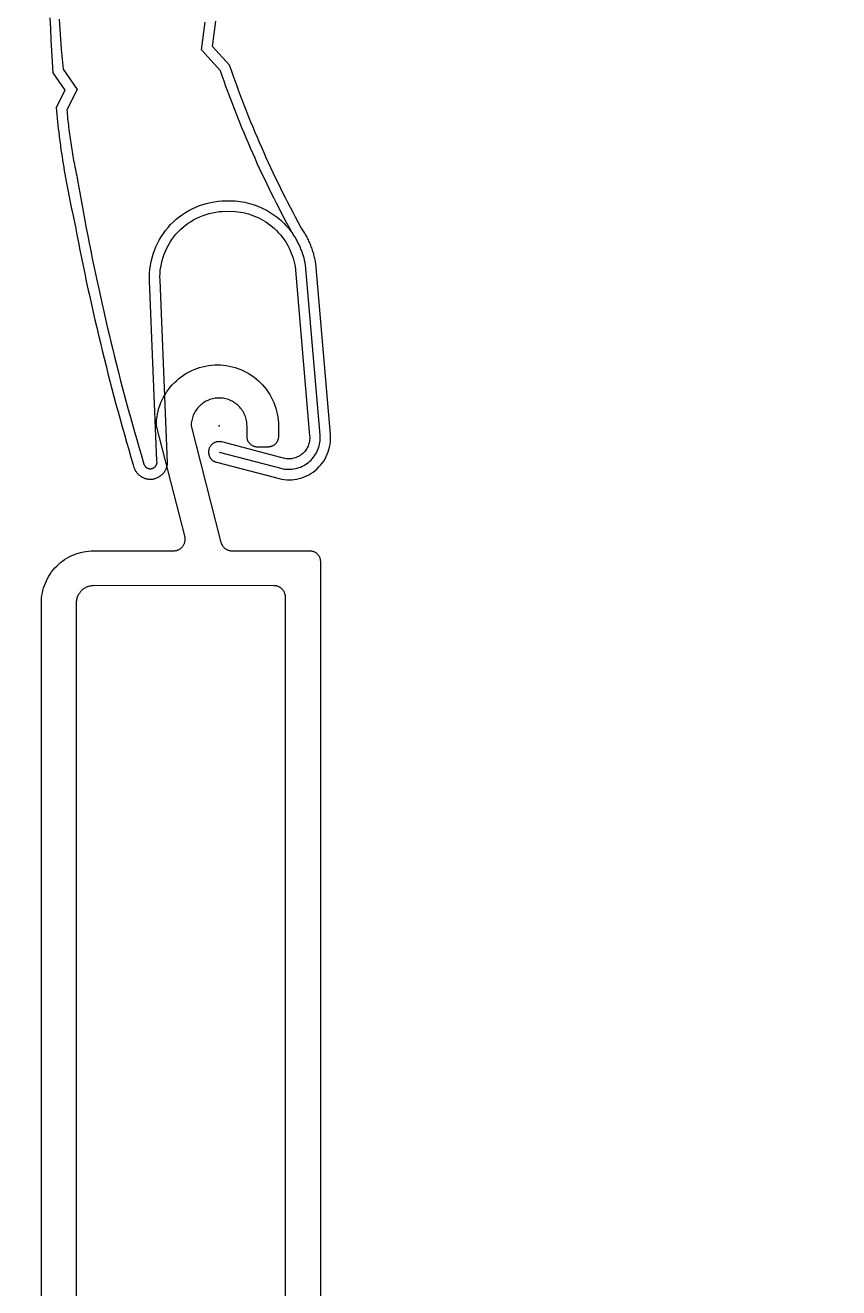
# Model space of a CAD drawing. Header units: centimetres. Extents: x 16433 to 114398, y -50094 to -12305.
# Drawn here: x 66737.926 to 66740.259, y -38608.428 to -38604.807 of the extents above; entities that cross this region are included whole.
import ezdxf

# ---------------------------------------------------------------- set-up
doc = ezdxf.new("R2010")
doc.units = ezdxf.units.CM
doc.header["$LTSCALE"] = 0.5
doc.layers.get('0').update_dxf_attribs({"linetype": 'CONTINUOUS'})
doc.layers.get('DEFPOINTS').update_dxf_attribs({"linetype": 'CONTINUOUS'})
doc.layers.add('0-Coupe A.3', color=7, linetype='CONTINUOUS')
doc.styles.add('Helvetica', font='')
doc.styles.get('Helvetica').set_extended_font_data('Helvetica')
doc.dimstyles.new('IS', dxfattribs={"dimtxt": 10.08724, "dimasz": 5.007446, "dimexe": 2, "dimexo": 10, "dimgap": 3, "dimtad": 1, "dimdec": 1, "dimtxsty": 'Helvetica', "dimblk": 'DOT', "dimblk1": 'DOT', "dimblk2": 'DOT', "dimcen": 0, "dimdle": 10, "dimazin": 0, "dimtfac": 0.8, "dimtdec": 1, "dimtix": 1, "dimtmove": 0, "dimatfit": 0, "dimldrblk": 'VW_FILLEDARROW-1', "dimfxl": 10, "dimfxlon": 1, "dimfrac": 2, "dimtolj": 1, "dimarcsym": 0})

# ---------------------------------------------------------------- blocks, each defined once
blk = doc.blocks.new('_DOT')
at = {"color": 0, "linetype": 'ByBlock', "lineweight": -2}
blk.add_line((-0.5, 0), (-1, 0), dxfattribs=at)
at = {"color": 0, "linetype": 'ByBlock', "const_width": 0.5}
blk.add_lwpolyline([(-0.25, 0, 1), (0.25, 0, 1)], format="xyb", close=True, dxfattribs=at)
blk = doc.blocks.new('*D3404')
at = {"layer": '0-Coupe A.3', "color": 0, "linetype": 'Continuous', "lineweight": -2, "transparency": 16777216}
for p, q in [((66681.6511, -38608.3763), (66669.6511, -38608.3763)), ((66671.6511, -38818.2969), (66671.6511, -38613.3838)), ((66681.6511, -38823.3044), (66669.6511, -38823.3044))]:
    blk.add_line(p, q, dxfattribs=at)
at = {"layer": 'DEFPOINTS', "color": 0, "linetype": 'Continuous', "transparency": 16777216}
for p in [(66671.6511, -38608.3763), (66750.4511, -38608.3763), (66707.1511, -38823.3044)]:
    blk.add_point(p, dxfattribs=at)
at = {"layer": '0-Coupe A.3', "color": 0, "linetype": 'Continuous', "lineweight": -2, "transparency": 16777216, "xscale": 5.007446289062499, "yscale": 5.007446289062499, "zscale": 5.007446289062499}
for p, rotation in [((66671.6511, -38608.3763), 90), ((66671.6511, -38823.3044), 270)]:
    blk.add_blockref('_DOT', p, dxfattribs=dict(at, rotation=rotation))
at = {"layer": '0-Coupe A.3', "color": 0, "linetype": 'Continuous', "lineweight": 13, "transparency": 16777216, "insert": (66664.8684, -38715.8404), "char_height": 7.56543, "attachment_point": 5, "rotation": 90, "style": 'Helvetica'}
blk.add_mtext('\\A1;215', dxfattribs=at)
blk = doc.blocks.new('VW_FILLEDARROW-1')
at = {"color": 0, "linetype": 'Continuous', "lineweight": 5, "flags": 128}
blk.add_lwpolyline([(-1.9969, 0.53507), (0, 0), (-1.9969, -0.53507)], close=True, dxfattribs=at)
blk = doc.blocks.new('Groupe-365-1')
at = {"color": 7, "linetype": 'Continuous', "lineweight": 5}
for points in [[(10406.0393, -46985.4372, 0), (10406.07, -46985.4297, 0), (10406.1006, -46985.4222, 0), (10406.1313, -46985.4146, 0), (10406.1619, -46985.407, 0), (10406.1925, -46985.3993, 0), (10406.235, -46985.356, 0), (10406.2889, -46985.3715, 0), (10406.2987, -46985.3687, 0), (10406.3084, -46985.3658, 0), (10406.3181, -46985.363, 0), (10406.3278, -46985.3601, 0), (10406.3375, -46985.3571, 0), (10406.3472, -46985.3541, 0), (10406.3568, -46985.3511, 0), (10406.3665, -46985.348, 0), (10406.3761, -46985.3449, 0), (10406.3857, -46985.3417, 0), (10406.3953, -46985.3385, 0), (10406.4049, -46985.3353, 0), (10406.4145, -46985.332, 0), (10406.4241, -46985.3286, 0), (10406.4336, -46985.3253, 0), (10406.4432, -46985.3219, 0), (10406.4527, -46985.3184, 0), (10406.4622, -46985.3149, 0), (10406.4717, -46985.3114, 0), (10406.4811, -46985.3078, 0), (10406.4906, -46985.3042, 0), (10406.5, -46985.3005, 0), (10406.5095, -46985.2968, 0), (10406.5189, -46985.2931, 0), (10406.5283, -46985.2893, 0), (10406.5376, -46985.2854, 0), (10406.547, -46985.2816, 0), (10406.5563, -46985.2777, 0), (10406.5657, -46985.2737, 0), (10406.575, -46985.2697, 0), (10406.5843, -46985.2657, 0), (10406.5935, -46985.2616, 0), (10406.6146, -46985.2534, 0), (10406.6357, -46985.2451, 0), (10406.6567, -46985.2367, 0), (10406.6778, -46985.2282, 0), (10406.6987, -46985.2197, 0), (10406.7197, -46985.2111, 0), (10406.7406, -46985.2025, 0), (10406.7615, -46985.1938, 0), (10406.7824, -46985.185, 0), (10406.8032, -46985.1761, 0), (10406.824, -46985.1672, 0), (10406.8448, -46985.1581, 0), (10406.8656, -46985.1491, 0), (10406.8863, -46985.1399, 0), (10406.907, -46985.1307, 0), (10406.9276, -46985.1214, 0), (10406.9483, -46985.1121, 0), (10406.9689, -46985.1027, 0), (10406.9894, -46985.0932, 0), (10407.01, -46985.0836, 0), (10407.0305, -46985.074, 0), (10407.0509, -46985.0643, 0), (10407.0714, -46985.0546, 0), (10407.0918, -46985.0447, 0), (10407.1122, -46985.0349, 0), (10407.1325, -46985.0249, 0), (10407.1528, -46985.0149, 0), (10407.1731, -46985.0048, 0), (10407.1933, -46984.9946, 0), (10407.2135, -46984.9844, 0), (10407.2337, -46984.9741, 0), (10407.2538, -46984.9637, 0), (10407.2608, -46984.9603, 0), (10407.2625, -46984.9593, 0), (10407.2641, -46984.9583, 0), (10407.2657, -46984.9572, 0), (10407.2672, -46984.956, 0), (10407.2687, -46984.9548, 0), (10407.2702, -46984.9535, 0), (10407.2716, -46984.9522, 0), (10407.2729, -46984.9508, 0), (10407.2742, -46984.9493, 0), (10407.2754, -46984.9478, 0), (10407.2766, -46984.9463, 0), (10407.2777, -46984.9447, 0), (10407.2787, -46984.9431, 0), (10407.2797, -46984.9414, 0), (10407.2806, -46984.9397, 0), (10407.2814, -46984.938, 0), (10407.2822, -46984.9363, 0), (10407.2829, -46984.9345, 0), (10407.2836, -46984.9326, 0), (10407.2841, -46984.9308, 0), (10407.2846, -46984.9289, 0), (10407.2851, -46984.9271, 0), (10407.2854, -46984.9252, 0), (10407.2857, -46984.9233, 0), (10407.2859, -46984.9213, 0), (10407.286, -46984.9194, 0), (10407.2861, -46984.9175, 0), (10407.286, -46984.9156, 0), (10407.2859, -46984.9136, 0), (10407.2858, -46984.9117, 0), (10407.2855, -46984.9098, 0), (10407.2852, -46984.9079, 0), (10407.2847, -46984.9056, 0), (10407.2841, -46984.9033, 0), (10407.2834, -46984.9011, 0), (10407.2826, -46984.8989, 0), (10407.2816, -46984.8967, 0), (10407.2806, -46984.8946, 0), (10407.2795, -46984.8925, 0), (10407.2782, -46984.8905, 0), (10407.2769, -46984.8885, 0), (10407.2755, -46984.8866, 0), (10407.274, -46984.8848, 0), (10407.2724, -46984.883, 0), (10407.2708, -46984.8814, 0), (10407.269, -46984.8798, 0), (10407.2672, -46984.8783, 0), (10407.2653, -46984.8768, 0), (10407.2634, -46984.8755, 0), (10407.2613, -46984.8743, 0), (10407.2593, -46984.8732, 0), (10407.2571, -46984.8721, 0), (10407.255, -46984.8712, 0), (10407.2528, -46984.8704, 0), (10407.2505, -46984.8696, 0), (10407.2482, -46984.869, 0), (10407.2459, -46984.8685, 0), (10407.2436, -46984.8681, 0), (10407.2413, -46984.8679, 0), (10407.2389, -46984.8677, 0), (10407.2365, -46984.8676, 0), (10407.2342, -46984.8677, 0), (10407.2318, -46984.8679, 0), (10407.2295, -46984.8681, 0), (10406.7428, -46984.9813, 0), (10406.7196, -46984.9867, 0), (10406.7103, -46984.9887, 0), (10406.7009, -46984.9901, 0), (10406.6914, -46984.9911, 0), (10406.6819, -46984.9916, 0), (10406.6723, -46984.9916, 0), (10406.6628, -46984.9912, 0), (10406.6533, -46984.9902, 0), (10406.6439, -46984.9888, 0), (10406.6346, -46984.987, 0), (10406.6253, -46984.9846, 0), (10406.6162, -46984.9818, 0), (10406.6072, -46984.9786, 0), (10406.5985, -46984.9749, 0), (10406.5899, -46984.9707, 0), (10406.5815, -46984.9662, 0), (10406.5734, -46984.9612, 0), (10406.5655, -46984.9558, 0), (10406.5579, -46984.95, 0), (10406.5506, -46984.9439, 0), (10406.5436, -46984.9374, 0), (10406.537, -46984.9306, 0), (10406.5307, -46984.9234, 0), (10406.5248, -46984.9159, 0), (10406.5192, -46984.9082, 0), (10406.5141, -46984.9001, 0), (10406.5094, -46984.8919, 0), (10406.5051, -46984.8834, 0), (10406.5012, -46984.8747, 0), (10406.4977, -46984.8658, 0), (10406.4947, -46984.8567, 0), (10406.4922, -46984.8475, 0), (10406.4901, -46984.8382, 0), (10406.4857, -46984.8118, 0), (10406.485, -46984.804, 0), (10406.4847, -46984.7962, 0), (10406.4846, -46984.7884, 0), (10406.4849, -46984.7805, 0), (10406.4856, -46984.7728, 0), (10406.4865, -46984.765, 0), (10406.4877, -46984.7573, 0), (10406.4893, -46984.7496, 0), (10406.4912, -46984.742, 0), (10406.4934, -46984.7345, 0), (10406.4959, -46984.7271, 0), (10406.4987, -46984.7198, 0), (10406.5018, -46984.7126, 0), (10406.5052, -46984.7056, 0), (10406.5089, -46984.6987, 0), (10406.5128, -46984.692, 0), (10406.5171, -46984.6854, 0), (10406.5216, -46984.679, 0), (10406.5263, -46984.6728, 0), (10406.5313, -46984.6668, 0), (10406.5366, -46984.661, 0), (10406.5421, -46984.6555, 0), (10406.5478, -46984.6501, 0), (10406.5537, -46984.645, 0), (10406.5599, -46984.6402, 0), (10406.5662, -46984.6356, 0), (10406.5727, -46984.6313, 0), (10406.5794, -46984.6272, 0), (10406.5862, -46984.6234, 0), (10406.5932, -46984.6199, 0), (10406.6003, -46984.6167, 0), (10406.6076, -46984.6138, 0), (10407.0784, -46984.4821, 0), (10407.0819, -46984.4812, 0), (10407.0856, -46984.4805, 0), (10407.0893, -46984.48, 0), (10407.093, -46984.4798, 0), (10407.0967, -46984.4798, 0), (10407.1004, -46984.48, 0), (10407.104, -46984.4804, 0), (10407.1077, -46984.4811, 0), (10407.1113, -46984.482, 0), (10407.1148, -46984.4831, 0), (10407.1183, -46984.4844, 0), (10407.1217, -46984.486, 0), (10407.1249, -46984.4877, 0), (10407.1281, -46984.4896, 0), (10407.1311, -46984.4918, 0), (10407.134, -46984.4941, 0), (10407.1367, -46984.4966, 0), (10407.1393, -46984.4992, 0), (10407.1417, -46984.5021, 0), (10407.144, -46984.505, 0), (10407.146, -46984.5081, 0), (10407.1479, -46984.5113, 0), (10407.1495, -46984.5146, 0), (10407.151, -46984.518, 0), (10407.1522, -46984.5215, 0), (10407.1532, -46984.5251, 0), (10407.154, -46984.5287, 0), (10407.1546, -46984.5324, 0), (10407.1549, -46984.5361, 0), (10407.1551, -46984.5398, 0), (10407.1549, -46984.5435, 0), (10407.1546, -46984.5472, 0), (10407.1543, -46984.5517, 0), (10407.1423, -46984.7267, 0), (10407.1423, -46984.7285, 0), (10407.1423, -46984.7302, 0), (10407.1424, -46984.7319, 0), (10407.1426, -46984.7336, 0), (10407.143, -46984.7353, 0), (10407.1434, -46984.737, 0), (10407.1439, -46984.7386, 0), (10407.1445, -46984.7402, 0), (10407.1452, -46984.7418, 0), (10407.146, -46984.7433, 0), (10407.1469, -46984.7448, 0), (10407.1478, -46984.7462, 0), (10407.1489, -46984.7476, 0), (10407.15, -46984.7489, 0), (10407.1512, -46984.7501, 0), (10407.1524, -46984.7513, 0), (10407.1537, -46984.7524, 0), (10407.1551, -46984.7534, 0), (10407.1566, -46984.7544, 0), (10407.158, -46984.7552, 0), (10407.1596, -46984.756, 0), (10407.1612, -46984.7567, 0), (10407.1628, -46984.7573, 0), (10407.1644, -46984.7578, 0), (10407.1661, -46984.7582, 0), (10407.1678, -46984.7585, 0), (10407.1695, -46984.7587, 0), (10407.1712, -46984.7588, 0), (10407.1729, -46984.7588, 0), (10407.1746, -46984.7587, 0), (10407.1763, -46984.7585, 0), (10407.178, -46984.7582, 0), (10407.1792, -46984.758, 0), (10407.1804, -46984.7577, 0), (10407.1816, -46984.7573, 0), (10407.1828, -46984.7569, 0), (10407.1839, -46984.7564, 0), (10407.185, -46984.7559, 0), (10407.1861, -46984.7554, 0), (10407.1872, -46984.7548, 0), (10407.1882, -46984.7542, 0), (10407.1893, -46984.7535, 0), (10407.1903, -46984.7528, 0), (10407.1912, -46984.752, 0), (10407.1922, -46984.7512, 0), (10407.1931, -46984.7504, 0), (10407.1939, -46984.7495, 0), (10407.1948, -46984.7486, 0), (10407.1956, -46984.7477, 0), (10407.1963, -46984.7467, 0), (10407.197, -46984.7457, 0), (10407.1977, -46984.7447, 0), (10407.1983, -46984.7436, 0), (10407.1989, -46984.7426, 0), (10407.1995, -46984.7415, 0), (10407.2, -46984.7403, 0), (10407.2004, -46984.7392, 0), (10407.2008, -46984.738, 0), (10407.2012, -46984.7369, 0), (10407.2015, -46984.7357, 0), (10407.2017, -46984.7345, 0), (10407.2019, -46984.7333, 0), (10407.2021, -46984.7321, 0), (10407.2022, -46984.7308, 0), (10407.2141, -46984.5559, 0), (10407.2144, -46984.5526, 0), (10407.2149, -46984.5453, 0), (10407.215, -46984.538, 0), (10407.2147, -46984.5307, 0), (10407.2139, -46984.5234, 0), (10407.2127, -46984.5162, 0), (10407.2111, -46984.5091, 0), (10407.209, -46984.5021, 0), (10407.2065, -46984.4952, 0), (10407.2036, -46984.4885, 0), (10407.2002, -46984.482, 0), (10407.1965, -46984.4757, 0), (10407.1924, -46984.4696, 0), (10407.188, -46984.4638, 0), (10407.1832, -46984.4583, 0), (10407.1781, -46984.4531, 0), (10407.1726, -46984.4482, 0), (10407.1669, -46984.4436, 0), (10407.1609, -46984.4394, 0), (10407.1547, -46984.4356, 0), (10407.1482, -46984.4322, 0), (10407.1416, -46984.4291, 0), (10407.1347, -46984.4265, 0), (10407.1278, -46984.4243, 0), (10407.1207, -46984.4225, 0), (10407.1135, -46984.4212, 0), (10407.1062, -46984.4203, 0), (10407.0989, -46984.4198, 0), (10407.0916, -46984.4198, 0), (10407.0843, -46984.4202, 0), (10407.077, -46984.4211, 0), (10407.0698, -46984.4224, 0), (10407.0627, -46984.4242, 0), (10406.589, -46984.5567, 0), (10406.5857, -46984.5579, 0), (10406.5824, -46984.5592, 0), (10406.5791, -46984.5606, 0), (10406.5758, -46984.5619, 0), (10406.5726, -46984.5634, 0), (10406.5693, -46984.5649, 0), (10406.5661, -46984.5664, 0), (10406.5629, -46984.5679, 0), (10406.5598, -46984.5695, 0), (10406.5566, -46984.5712, 0), (10406.5535, -46984.5729, 0), (10406.5504, -46984.5747, 0), (10406.5473, -46984.5764, 0), (10406.5443, -46984.5783, 0), (10406.5413, -46984.5801, 0), (10406.5383, -46984.5821, 0), (10406.5353, -46984.584, 0), (10406.5324, -46984.586, 0), (10406.5295, -46984.5881, 0), (10406.5266, -46984.5902, 0), (10406.5237, -46984.5923, 0), (10406.5209, -46984.5944, 0), (10406.5181, -46984.5967, 0), (10406.5154, -46984.5989, 0), (10406.5126, -46984.6012, 0), (10406.5099, -46984.6035, 0), (10406.5073, -46984.6059, 0), (10406.5047, -46984.6083, 0), (10406.5021, -46984.6107, 0), (10406.4995, -46984.6132, 0), (10406.497, -46984.6157, 0), (10406.4945, -46984.6182, 0), (10406.4822, -46984.6283, 0), (10406.4699, -46984.6382, 0), (10406.4575, -46984.6481, 0), (10406.445, -46984.658, 0), (10406.4325, -46984.6677, 0), (10406.42, -46984.6774, 0), (10406.4074, -46984.6871, 0), (10406.3947, -46984.6966, 0), (10406.382, -46984.7061, 0), (10406.3692, -46984.7156, 0), (10406.3564, -46984.7249, 0), (10406.3436, -46984.7342, 0), (10406.3306, -46984.7435, 0), (10406.3177, -46984.7526, 0), (10406.3047, -46984.7617, 0), (10406.2916, -46984.7707, 0), (10406.2785, -46984.7797, 0), (10406.2654, -46984.7886, 0), (10406.2522, -46984.7974, 0), (10406.2389, -46984.8061, 0), (10406.2256, -46984.8148, 0), (10406.2123, -46984.8234, 0), (10406.1989, -46984.8319, 0), (10406.1855, -46984.8403, 0), (10406.172, -46984.8487, 0), (10406.1585, -46984.857, 0), (10406.1449, -46984.8653, 0), (10406.1313, -46984.8734, 0), (10406.1177, -46984.8815, 0), (10406.104, -46984.8895, 0), (10406.0902, -46984.8975, 0), (10406.0765, -46984.9054, 0), (10406.0329, -46984.9638, 0), (10405.9601, -46984.968, 0)], [(10407.0708, -46984.4531, 0), (10406.5983, -46984.5853, 0), (10406.5953, -46984.5864, 0), (10406.5924, -46984.5875, 0), (10406.5895, -46984.5887, 0), (10406.5866, -46984.59, 0), (10406.5838, -46984.5912, 0), (10406.5809, -46984.5925, 0), (10406.5781, -46984.5939, 0), (10406.5753, -46984.5953, 0), (10406.5725, -46984.5967, 0), (10406.5698, -46984.5982, 0), (10406.567, -46984.5997, 0), (10406.5643, -46984.6013, 0), (10406.5616, -46984.6029, 0), (10406.5589, -46984.6045, 0), (10406.5563, -46984.6062, 0), (10406.5536, -46984.6079, 0), (10406.551, -46984.6096, 0), (10406.5484, -46984.6114, 0), (10406.5459, -46984.6132, 0), (10406.5434, -46984.6151, 0), (10406.5409, -46984.6169, 0), (10406.5384, -46984.6189, 0), (10406.5359, -46984.6208, 0), (10406.5335, -46984.6228, 0), (10406.5311, -46984.6248, 0), (10406.5288, -46984.6269, 0), (10406.5264, -46984.629, 0), (10406.5241, -46984.6311, 0), (10406.5219, -46984.6333, 0), (10406.5196, -46984.6355, 0), (10406.5174, -46984.6377, 0), (10406.5152, -46984.64, 0)], [(10407.1723, -46984.7288, 0), (10407.185, -46984.5418, 0), (10407.1851, -46984.5402, 0), (10407.1849, -46984.535, 0), (10407.1845, -46984.5298, 0), (10407.1838, -46984.5247, 0), (10407.1828, -46984.5196, 0), (10407.1815, -46984.5145, 0), (10407.1799, -46984.5096, 0), (10407.178, -46984.5047, 0), (10407.1758, -46984.5, 0), (10407.1734, -46984.4954, 0), (10407.1707, -46984.491, 0), (10407.1678, -46984.4867, 0), (10407.1646, -46984.4826, 0), (10407.1612, -46984.4787, 0), (10407.1575, -46984.4749, 0), (10407.1537, -46984.4714, 0), (10407.1496, -46984.4682, 0), (10407.1454, -46984.4651, 0), (10407.141, -46984.4624, 0), (10407.1365, -46984.4598, 0), (10407.1318, -46984.4576, 0), (10407.127, -46984.4556, 0), (10407.1221, -46984.4539, 0), (10407.1171, -46984.4525, 0), (10407.112, -46984.4513, 0), (10407.1069, -46984.4505, 0), (10407.1017, -46984.45, 0), (10407.0965, -46984.4497, 0), (10407.0913, -46984.4498, 0), (10407.0861, -46984.4502, 0), (10407.081, -46984.4508, 0), (10407.0759, -46984.4518, 0), (10407.0708, -46984.4531, 0)], [(10406.0486, -46984.9929, 0), (10405.9682, -46984.9976, 0)], [(10406.0374, -46985.4106, 0), (10406.0653, -46985.4032, 0), (10406.0931, -46985.3957, 0), (10406.121, -46985.3881, 0), (10406.1489, -46985.3804, 0), (10406.1767, -46985.3726, 0), (10406.226, -46985.3223, 0), (10406.2888, -46985.3402, 0), (10406.2949, -46985.3385, 0), (10406.301, -46985.3367, 0), (10406.3072, -46985.335, 0), (10406.3133, -46985.3332, 0), (10406.3194, -46985.3313, 0), (10406.3255, -46985.3295, 0), (10406.3316, -46985.3276, 0), (10406.3377, -46985.3257, 0), (10406.3438, -46985.3237, 0), (10406.3498, -46985.3218, 0), (10406.3559, -46985.3198, 0), (10406.362, -46985.3178, 0), (10406.368, -46985.3158, 0), (10406.3741, -46985.3137, 0), (10406.3801, -46985.3116, 0), (10406.3861, -46985.3095, 0), (10406.3921, -46985.3074, 0), (10406.3981, -46985.3052, 0), (10406.4041, -46985.303, 0), (10406.4101, -46985.3008, 0), (10406.4161, -46985.2985, 0), (10406.422, -46985.2963, 0), (10406.428, -46985.294, 0), (10406.4339, -46985.2917, 0), (10406.4399, -46985.2893, 0), (10406.4458, -46985.2869, 0), (10406.4517, -46985.2845, 0), (10406.4576, -46985.2821, 0), (10406.4635, -46985.2797, 0), (10406.4694, -46985.2772, 0), (10406.4753, -46985.2747, 0), (10406.4811, -46985.2722, 0), (10406.5362, -46985.2519, 0), (10406.5911, -46985.2304, 0), (10406.6118, -46985.2223, 0), (10406.6325, -46985.2141, 0), (10406.6532, -46985.2058, 0), (10406.6739, -46985.1975, 0), (10406.6945, -46985.1891, 0), (10406.7151, -46985.1806, 0), (10406.7356, -46985.1721, 0), (10406.7562, -46985.1635, 0), (10406.7767, -46985.1548, 0), (10406.7972, -46985.1461, 0), (10406.8176, -46985.1373, 0), (10406.838, -46985.1284, 0), (10406.8584, -46985.1195, 0), (10406.8788, -46985.1104, 0), (10406.8991, -46985.1014, 0), (10406.9194, -46985.0922, 0), (10406.9397, -46985.083, 0), (10406.9599, -46985.0738, 0), (10406.9802, -46985.0644, 0), (10407.0003, -46985.055, 0), (10407.0205, -46985.0455, 0), (10407.0406, -46985.036, 0), (10407.0607, -46985.0264, 0), (10407.0807, -46985.0167, 0), (10407.1008, -46985.007, 0), (10407.1208, -46984.9972, 0), (10407.1407, -46984.9873, 0), (10407.1606, -46984.9774, 0), (10407.1805, -46984.9674, 0), (10407.2004, -46984.9573, 0), (10407.2202, -46984.9472, 0), (10407.24, -46984.937, 0), (10407.2463, -46984.934, 0), (10407.247, -46984.9336, 0), (10407.2477, -46984.9331, 0), (10407.2484, -46984.9326, 0), (10407.2491, -46984.9321, 0), (10407.2497, -46984.9315, 0), (10407.2503, -46984.9309, 0), (10407.2509, -46984.9303, 0), (10407.2515, -46984.9297, 0), (10407.252, -46984.929, 0), (10407.2525, -46984.9283, 0), (10407.253, -46984.9276, 0), (10407.2534, -46984.9269, 0), (10407.2539, -46984.9262, 0), (10407.2542, -46984.9254, 0), (10407.2546, -46984.9246, 0), (10407.2549, -46984.9238, 0), (10407.2552, -46984.923, 0), (10407.2554, -46984.9222, 0), (10407.2556, -46984.9214, 0), (10407.2558, -46984.9205, 0), (10407.2559, -46984.9197, 0), (10407.256, -46984.9189, 0), (10407.256, -46984.918, 0), (10407.2561, -46984.9172, 0), (10407.256, -46984.9163, 0), (10407.256, -46984.9155, 0), (10407.2559, -46984.9146, 0), (10407.2558, -46984.9138, 0), (10407.2556, -46984.9129, 0), (10407.2554, -46984.9121, 0), (10407.2552, -46984.9113, 0), (10407.2549, -46984.9105, 0), (10407.2546, -46984.9097, 0), (10407.2542, -46984.9089, 0), (10407.2539, -46984.9081, 0), (10407.2535, -46984.9074, 0), (10407.253, -46984.9067, 0), (10407.2525, -46984.906, 0), (10407.252, -46984.9053, 0), (10407.2515, -46984.9046, 0), (10407.2509, -46984.904, 0), (10407.2504, -46984.9034, 0), (10407.2497, -46984.9028, 0), (10407.2491, -46984.9022, 0), (10407.2484, -46984.9017, 0), (10407.2478, -46984.9012, 0), (10407.247, -46984.9007, 0), (10407.2463, -46984.9003, 0), (10407.2456, -46984.8999, 0), (10407.2448, -46984.8995, 0), (10407.244, -46984.8991, 0), (10407.2432, -46984.8988, 0), (10407.2424, -46984.8986, 0), (10407.2416, -46984.8983, 0), (10407.2408, -46984.8981, 0), (10407.24, -46984.8979, 0), (10407.2391, -46984.8978, 0), (10407.2383, -46984.8977, 0), (10407.2374, -46984.8977, 0), (10407.2366, -46984.8976, 0), (10407.2357, -46984.8977, 0), (10407.2349, -46984.8977, 0), (10407.234, -46984.8978, 0), (10407.2332, -46984.8979, 0), (10407.2296, -46984.8989, 0), (10406.7264, -46985.0159, 0), (10406.7156, -46985.0182, 0), (10406.7047, -46985.0199, 0), (10406.6937, -46985.021, 0), (10406.6827, -46985.0216, 0), (10406.6717, -46985.0216, 0), (10406.6606, -46985.0211, 0), (10406.6497, -46985.02, 0), (10406.6387, -46985.0184, 0), (10406.6279, -46985.0162, 0), (10406.6172, -46985.0135, 0), (10406.6067, -46985.0103, 0), (10406.5963, -46985.0065, 0), (10406.5861, -46985.0022, 0), (10406.5762, -46984.9974, 0), (10406.5665, -46984.9921, 0), (10406.5571, -46984.9864, 0), (10406.548, -46984.9801, 0), (10406.5392, -46984.9735, 0), (10406.5307, -46984.9663, 0), (10406.5226, -46984.9588, 0), (10406.515, -46984.9509, 0), (10406.5077, -46984.9426, 0), (10406.5008, -46984.934, 0), (10406.4944, -46984.925, 0), (10406.4884, -46984.9157, 0), (10406.483, -46984.9061, 0), (10406.478, -46984.8963, 0), (10406.4735, -46984.8862, 0), (10406.4695, -46984.8759, 0), (10406.466, -46984.8654, 0), (10406.4631, -46984.8548, 0), (10406.4607, -46984.844, 0), (10406.4592, -46984.8373, 0), (10406.4579, -46984.8305, 0), (10406.4568, -46984.8237, 0), (10406.4559, -46984.8169, 0), (10406.4553, -46984.8101, 0), (10406.4548, -46984.8032, 0), (10406.4546, -46984.7963, 0), (10406.4545, -46984.7894, 0), (10406.4547, -46984.7826, 0), (10406.4551, -46984.7757, 0), (10406.4558, -46984.7688, 0), (10406.4566, -46984.762, 0), (10406.4576, -46984.7552, 0), (10406.4589, -46984.7485, 0), (10406.4604, -46984.7417, 0), (10406.462, -46984.7351, 0), (10406.4639, -46984.7284, 0), (10406.466, -46984.7219, 0), (10406.4683, -46984.7154, 0), (10406.4708, -46984.709, 0), (10406.4735, -46984.7027, 0), (10406.4764, -46984.6964, 0), (10406.4794, -46984.6903, 0), (10406.4827, -46984.6842, 0), (10406.4861, -46984.6783, 0), (10406.4898, -46984.6724, 0), (10406.4936, -46984.6667, 0), (10406.4976, -46984.6611, 0), (10406.5018, -46984.6556, 0), (10406.5061, -46984.6503, 0), (10406.5106, -46984.6451, 0), (10406.5153, -46984.64, 0), (10406.5029, -46984.6501, 0), (10406.4906, -46984.6601, 0), (10406.4782, -46984.67, 0), (10406.4657, -46984.6799, 0), (10406.4532, -46984.6897, 0), (10406.4406, -46984.6994, 0), (10406.428, -46984.7091, 0), (10406.4153, -46984.7187, 0), (10406.4026, -46984.7282, 0), (10406.3898, -46984.7377, 0), (10406.377, -46984.7471, 0), (10406.3641, -46984.7564, 0), (10406.3512, -46984.7657, 0), (10406.3382, -46984.7749, 0), (10406.3252, -46984.784, 0), (10406.3121, -46984.7931, 0), (10406.299, -46984.802, 0), (10406.2858, -46984.811, 0), (10406.2726, -46984.8198, 0), (10406.2594, -46984.8286, 0), (10406.2461, -46984.8373, 0), (10406.2327, -46984.8459, 0), (10406.2193, -46984.8545, 0), (10406.2059, -46984.863, 0), (10406.1924, -46984.8714, 0), (10406.1789, -46984.8798, 0), (10406.1653, -46984.888, 0), (10406.1517, -46984.8962, 0), (10406.138, -46984.9044, 0), (10406.1243, -46984.9124, 0), (10406.1105, -46984.9204, 0), (10406.0968, -46984.9283, 0), (10406.0486, -46984.9929, 0)]]:
    blk.add_polyline3d(points, dxfattribs=at)
blk = doc.blocks.new('Groupe-366-1')
at = {"color": 7, "linetype": 'Continuous', "lineweight": 5}
for points in [[(10407.5172, -46985.0293, 0), (10407.4745, -46984.804, 0), (10407.4741, -46984.8022, 0), (10407.4736, -46984.8005, 0), (10407.473, -46984.7988, 0), (10407.4724, -46984.7971, 0), (10407.4716, -46984.7954, 0), (10407.4708, -46984.7938, 0), (10407.4698, -46984.7923, 0), (10407.4688, -46984.7908, 0), (10407.4677, -46984.7893, 0), (10407.4666, -46984.7879, 0), (10407.4653, -46984.7866, 0), (10407.464, -46984.7854, 0), (10407.4626, -46984.7842, 0), (10407.4612, -46984.7831, 0), (10407.4597, -46984.7821, 0), (10407.4581, -46984.7812, 0), (10407.4565, -46984.7803, 0), (10407.4549, -46984.7796, 0), (10407.4532, -46984.7789, 0), (10407.4515, -46984.7783, 0), (10407.4497, -46984.7778, 0), (10407.4479, -46984.7774, 0), (10407.4461, -46984.7772, 0), (10407.4443, -46984.777, 0), (10407.4425, -46984.7769, 0), (10407.4407, -46984.7769, 0), (10407.4389, -46984.777, 0), (10407.4371, -46984.7772, 0), (10407.4353, -46984.7775, 0), (10407.4336, -46984.7779, 0), (10407.4318, -46984.7784, 0), (10407.4301, -46984.779, 0), (10407.1319, -46984.9193, 0), (10407.1234, -46984.9207, 0), (10407.1149, -46984.9217, 0), (10407.1063, -46984.9222, 0), (10407.0977, -46984.9224, 0), (10407.0891, -46984.9221, 0), (10407.0806, -46984.9214, 0), (10407.0721, -46984.9202, 0), (10407.0636, -46984.9187, 0), (10407.0552, -46984.9167, 0), (10407.047, -46984.9144, 0), (10407.0389, -46984.9116, 0), (10407.0309, -46984.9084, 0), (10407.023, -46984.9049, 0), (10407.0154, -46984.901, 0), (10407.008, -46984.8967, 0), (10407.0008, -46984.892, 0), (10406.9938, -46984.887, 0), (10406.9871, -46984.8816, 0), (10406.9806, -46984.876, 0), (10406.9744, -46984.87, 0), (10406.9686, -46984.8637, 0), (10406.963, -46984.8572, 0), (10406.9578, -46984.8503, 0), (10406.9529, -46984.8433, 0), (10406.9484, -46984.836, 0), (10406.9442, -46984.8285, 0), (10406.9404, -46984.8207, 0), (10406.937, -46984.8129, 0), (10406.934, -46984.8048, 0), (10406.9314, -46984.7966, 0), (10406.9292, -46984.7883, 0), (10406.9274, -46984.7799, 0), (10406.926, -46984.7715, 0), (10406.925, -46984.7629, 0), (10406.9245, -46984.7544, 0), (10406.9243, -46984.7458, 0), (10406.9246, -46984.7372, 0), (10406.9253, -46984.7286, 0), (10406.9265, -46984.7201, 0), (10406.928, -46984.7117, 0), (10406.93, -46984.7033, 0), (10406.9323, -46984.695, 0), (10406.9351, -46984.6869, 0), (10406.9383, -46984.6789, 0), (10406.9418, -46984.6711, 0), (10406.9457, -46984.6635, 0), (10406.9501, -46984.656, 0), (10406.9547, -46984.6488, 0), (10406.9597, -46984.6418, 0), (10406.9651, -46984.6351, 0), (10406.9707, -46984.6287, 0), (10406.9767, -46984.6225, 0), (10406.983, -46984.6166, 0), (10406.9895, -46984.6111, 0), (10406.9964, -46984.6059, 0), (10407.0034, -46984.601, 0), (10407.0107, -46984.5965, 0), (10407.0182, -46984.5923, 0), (10407.026, -46984.5885, 0), (10407.0338, -46984.5851, 0), (10407.0419, -46984.5821, 0), (10407.0501, -46984.5795, 0), (10407.0584, -46984.5772, 0), (10407.0668, -46984.5754, 0), (10407.0968, -46984.5697, 0), (10407.0983, -46984.5695, 0), (10407.0998, -46984.5693, 0), (10407.1012, -46984.5692, 0), (10407.1027, -46984.5692, 0), (10407.1042, -46984.5693, 0), (10407.1056, -46984.5694, 0), (10407.1071, -46984.5696, 0), (10407.1085, -46984.5698, 0), (10407.11, -46984.5702, 0), (10407.1114, -46984.5706, 0), (10407.1128, -46984.5711, 0), (10407.1142, -46984.5716, 0), (10407.1155, -46984.5722, 0), (10407.1168, -46984.5729, 0), (10407.1181, -46984.5736, 0), (10407.1193, -46984.5744, 0), (10407.1205, -46984.5753, 0), (10407.1217, -46984.5762, 0), (10407.1228, -46984.5772, 0), (10407.1238, -46984.5782, 0), (10407.1248, -46984.5793, 0), (10407.1258, -46984.5804, 0), (10407.1267, -46984.5816, 0), (10407.1275, -46984.5828, 0), (10407.1283, -46984.584, 0), (10407.129, -46984.5853, 0), (10407.1297, -46984.5866, 0), (10407.1302, -46984.588, 0), (10407.1308, -46984.5894, 0), (10407.1312, -46984.5908, 0), (10407.1316, -46984.5922, 0), (10407.1319, -46984.5936, 0), (10407.1375, -46984.6231, 0), (10407.1377, -46984.6246, 0), (10407.1379, -46984.626, 0), (10407.138, -46984.6275, 0), (10407.138, -46984.629, 0), (10407.138, -46984.6304, 0), (10407.1378, -46984.6319, 0), (10407.1376, -46984.6334, 0), (10407.1374, -46984.6348, 0), (10407.137, -46984.6362, 0), (10407.1366, -46984.6377, 0), (10407.1362, -46984.6391, 0), (10407.1356, -46984.6404, 0), (10407.135, -46984.6418, 0), (10407.1343, -46984.6431, 0), (10407.1336, -46984.6444, 0), (10407.1328, -46984.6456, 0), (10407.1319, -46984.6468, 0), (10407.131, -46984.6479, 0), (10407.1301, -46984.649, 0), (10407.129, -46984.6501, 0), (10407.128, -46984.6511, 0), (10407.1268, -46984.6521, 0), (10407.1257, -46984.653, 0), (10407.1244, -46984.6538, 0), (10407.1232, -46984.6546, 0), (10407.1219, -46984.6553, 0), (10407.1206, -46984.6559, 0), (10407.1192, -46984.6565, 0), (10407.1179, -46984.657, 0), (10407.1165, -46984.6575, 0), (10407.115, -46984.6579, 0), (10407.1136, -46984.6582, 0), (10407.0835, -46984.6639, 0), (10407.0797, -46984.6647, 0), (10407.0759, -46984.6657, 0), (10407.0721, -46984.6669, 0), (10407.0685, -46984.6683, 0), (10407.0649, -46984.6698, 0), (10407.0613, -46984.6716, 0), (10407.0579, -46984.6735, 0), (10407.0546, -46984.6755, 0), (10407.0513, -46984.6778, 0), (10407.0482, -46984.6802, 0), (10407.0452, -46984.6827, 0), (10407.0423, -46984.6854, 0), (10407.0396, -46984.6882, 0), (10407.037, -46984.6912, 0), (10407.0346, -46984.6942, 0), (10407.0323, -46984.6974, 0), (10407.0302, -46984.7007, 0), (10407.0282, -46984.7041, 0), (10407.0264, -46984.7076, 0), (10407.0248, -46984.7112, 0), (10407.0233, -46984.7148, 0), (10407.0221, -46984.7185, 0), (10407.021, -46984.7223, 0), (10407.0201, -46984.7261, 0), (10407.0194, -46984.73, 0), (10407.0188, -46984.7339, 0), (10407.0185, -46984.7378, 0), (10407.0184, -46984.7417, 0), (10407.0185, -46984.7457, 0), (10407.0187, -46984.7496, 0), (10407.0192, -46984.7535, 0), (10407.0198, -46984.7574, 0), (10407.0206, -46984.7612, 0), (10407.0216, -46984.765, 0), (10407.0228, -46984.7687, 0), (10407.0242, -46984.7724, 0), (10407.0258, -46984.776, 0), (10407.0275, -46984.7795, 0), (10407.0294, -46984.783, 0), (10407.0315, -46984.7863, 0), (10407.0337, -46984.7895, 0), (10407.0361, -46984.7926, 0), (10407.0386, -46984.7956, 0), (10407.0413, -46984.7985, 0), (10407.0441, -46984.8012, 0), (10407.0471, -46984.8038, 0), (10407.0501, -46984.8063, 0), (10407.0533, -46984.8086, 0), (10407.0566, -46984.8107, 0), (10407.06, -46984.8127, 0), (10407.0635, -46984.8145, 0), (10407.0671, -46984.8161, 0), (10407.0707, -46984.8175, 0), (10407.0745, -46984.8188, 0), (10407.0782, -46984.8199, 0), (10407.0821, -46984.8208, 0), (10407.0859, -46984.8215, 0), (10407.0898, -46984.822, 0), (10407.0937, -46984.8223, 0), (10407.0977, -46984.8225, 0), (10407.1016, -46984.8224, 0), (10407.1055, -46984.8222, 0), (10407.1094, -46984.8217, 0), (10407.1133, -46984.8211, 0), (10407.4222, -46984.6767, 0), (10407.4235, -46984.6762, 0), (10407.4249, -46984.6756, 0), (10407.4262, -46984.6749, 0), (10407.4275, -46984.6742, 0), (10407.4287, -46984.6734, 0), (10407.4299, -46984.6726, 0), (10407.4311, -46984.6717, 0), (10407.4322, -46984.6708, 0), (10407.4333, -46984.6698, 0), (10407.4343, -46984.6688, 0), (10407.4353, -46984.6678, 0), (10407.4363, -46984.6667, 0), (10407.4372, -46984.6655, 0), (10407.438, -46984.6643, 0), (10407.4388, -46984.6631, 0), (10407.4396, -46984.6619, 0), (10407.4403, -46984.6606, 0), (10407.4409, -46984.6593, 0), (10407.4415, -46984.6579, 0), (10407.442, -46984.6565, 0), (10407.4424, -46984.6552, 0), (10407.4428, -46984.6538, 0), (10407.4432, -46984.6523, 0), (10407.4434, -46984.6509, 0), (10407.4436, -46984.6494, 0), (10407.4438, -46984.648, 0), (10407.4439, -46984.6465, 0), (10407.4439, -46984.6451, 0), (10407.4438, -46984.6436, 0), (10407.4437, -46984.6422, 0), (10407.4435, -46984.6407, 0), (10407.4433, -46984.6393, 0), (10407.4018, -46984.4201, 0), (10407.4015, -46984.4186, 0), (10407.4014, -46984.4172, 0), (10407.4013, -46984.4157, 0), (10407.4013, -46984.4142, 0), (10407.4013, -46984.4127, 0), (10407.4014, -46984.4113, 0), (10407.4016, -46984.4098, 0), (10407.4019, -46984.4084, 0), (10407.4022, -46984.4069, 0), (10407.4026, -46984.4055, 0), (10407.4031, -46984.4041, 0), (10407.4037, -46984.4028, 0), (10407.4043, -46984.4014, 0), (10407.4049, -46984.4001, 0), (10407.4057, -46984.3988, 0), (10407.4065, -46984.3976, 0), (10407.4073, -46984.3964, 0), (10407.4082, -46984.3953, 0), (10407.4092, -46984.3941, 0), (10407.4102, -46984.3931, 0), (10407.4113, -46984.3921, 0), (10407.4124, -46984.3911, 0), (10407.4136, -46984.3902, 0), (10407.4148, -46984.3894, 0), (10407.4161, -46984.3886, 0), (10407.4174, -46984.3879, 0), (10407.4187, -46984.3873, 0), (10407.42, -46984.3867, 0), (10407.4214, -46984.3862, 0), (10407.4228, -46984.3857, 0), (10407.4242, -46984.3853, 0), (10407.4257, -46984.385, 0), (10410.5766, -46983.7883, 0)], [(10410.7254, -46984.5743, 0), (10407.6924, -46985.1487, 0), (10407.6852, -46985.1499, 0), (10407.6779, -46985.1507, 0), (10407.6705, -46985.1512, 0), (10407.6632, -46985.1513, 0), (10407.6558, -46985.1511, 0), (10407.6485, -46985.1505, 0), (10407.6412, -46985.1495, 0), (10407.6339, -46985.1482, 0), (10407.6267, -46985.1465, 0), (10407.6197, -46985.1445, 0), (10407.6127, -46985.1421, 0), (10407.6059, -46985.1394, 0), (10407.5992, -46985.1363, 0), (10407.5926, -46985.133, 0), (10407.5862, -46985.1293, 0), (10407.5801, -46985.1253, 0), (10407.5741, -46985.121, 0), (10407.5683, -46985.1164, 0), (10407.5628, -46985.1116, 0), (10407.5575, -46985.1064, 0), (10407.5525, -46985.101, 0), (10407.5477, -46985.0954, 0), (10407.5432, -46985.0896, 0), (10407.5391, -46985.0835, 0), (10407.5352, -46985.0773, 0), (10407.5316, -46985.0708, 0), (10407.5283, -46985.0642, 0), (10407.5254, -46985.0575, 0), (10407.5228, -46985.0506, 0), (10407.5206, -46985.0436, 0), (10407.5187, -46985.0364, 0), (10407.5172, -46985.0293, 0)], [(10409.764, -46984.044, 0), (10407.5458, -46984.464, 0), (10407.5442, -46984.4644, 0), (10407.5426, -46984.4648, 0), (10407.5411, -46984.4653, 0), (10407.5395, -46984.4659, 0), (10407.538, -46984.4665, 0), (10407.5366, -46984.4673, 0), (10407.5351, -46984.468, 0), (10407.5338, -46984.4689, 0), (10407.5324, -46984.4698, 0), (10407.5311, -46984.4708, 0), (10407.5299, -46984.4719, 0), (10407.5287, -46984.473, 0), (10407.5275, -46984.4742, 0), (10407.5264, -46984.4754, 0), (10407.5254, -46984.4767, 0), (10407.5245, -46984.478, 0), (10407.5236, -46984.4794, 0), (10407.5228, -46984.4808, 0), (10407.522, -46984.4823, 0), (10407.5213, -46984.4838, 0), (10407.5207, -46984.4853, 0), (10407.5202, -46984.4868, 0), (10407.5198, -46984.4884, 0), (10407.5194, -46984.49, 0), (10407.5191, -46984.4916, 0), (10407.5189, -46984.4932, 0), (10407.5187, -46984.4949, 0), (10407.5187, -46984.4965, 0), (10407.5187, -46984.4981, 0), (10407.5188, -46984.4998, 0), (10407.519, -46984.5014, 0), (10407.5193, -46984.503, 0), (10407.6154, -46985.0106, 0), (10407.6159, -46985.013, 0), (10407.6166, -46985.0154, 0), (10407.6173, -46985.0178, 0), (10407.6182, -46985.02, 0), (10407.6191, -46985.0223, 0), (10407.6202, -46985.0245, 0), (10407.6214, -46985.0266, 0), (10407.6227, -46985.0287, 0), (10407.6241, -46985.0308, 0), (10407.6256, -46985.0327, 0), (10407.6272, -46985.0346, 0), (10407.6289, -46985.0364, 0), (10407.6306, -46985.0381, 0), (10407.6325, -46985.0397, 0), (10407.6344, -46985.0412, 0), (10407.6364, -46985.0427, 0), (10407.6384, -46985.044, 0), (10407.6406, -46985.0452, 0), (10407.6427, -46985.0463, 0), (10407.645, -46985.0474, 0), (10407.6473, -46985.0483, 0), (10407.6496, -46985.0491, 0), (10407.6519, -46985.0497, 0), (10407.6543, -46985.0503, 0), (10407.6567, -46985.0507, 0), (10407.6592, -46985.0511, 0), (10407.6616, -46985.0513, 0), (10407.6641, -46985.0513, 0), (10407.6665, -46985.0513, 0), (10407.669, -46985.0511, 0), (10407.6714, -46985.0509, 0), (10407.6738, -46985.0505, 0), (10409.8756, -46984.6335, 0)]]:
    blk.add_polyline3d(points, dxfattribs=at)
blk.add_point((10407.0984, -46984.7425), dxfattribs=at)
blk = doc.blocks.new('Groupe-367-1')
at = {"color": 7}
for name in ['Groupe-366-1', 'Groupe-365-1']:
    blk.add_blockref(name, (0, 0), dxfattribs=at)
blk = doc.blocks.new('Groupe-369-1')
at = {"color": 7}
blk.add_blockref('Groupe-367-1', (0, 0), dxfattribs=at)

msp = doc.modelspace()

# ---------------------------------------------------------------- block references
at = {"layer": '0-Coupe A.3', "color": 7, "rotation": 259.2764052561336}
msp.add_blockref('Groupe-369-1', (114839.1566, -37123.1143), dxfattribs=at)

# ---------------------------------------------------------------- dimensions: what is measured, and where the dimension line sits
at = {"layer": '0-Coupe A.3', "color": 7, "linetype": 'Continuous', "lineweight": 13}
dim = msp.add_linear_dim(base=(66671.6511, -38608.3763), p1=(66707.1511, -38823.3044), p2=(66750.4511, -38608.3763), angle=270, dimstyle='IS', override={"dimtxt": 7.56543, "dimdec": 0, "dimpost": '<>', "dimtxsty": 'Helvetica', "dimtmove": 2}, dxfattribs=at)
dim.commit()
dim.dimension.update_dxf_attribs({"geometry": '*D3404', "text_midpoint": (66664.8684, -38715.8404)})

doc.saveas('drawing.dxf')
